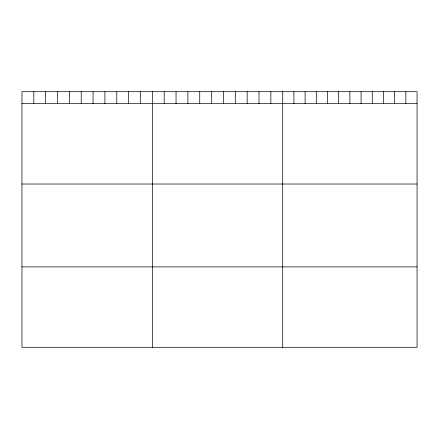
<?xml version="1.0" encoding="UTF-8"?>
<svg xmlns="http://www.w3.org/2000/svg" width="439" height="439" viewBox="0 0 439 439"><rect width="100%" height="100%" fill="white"/><g stroke="black" fill="none" stroke-linecap="round" stroke-linejoin="round"><path stroke-width="0.66" d="M417.05 103.604L417.05 347.298L21.95 347.298L21.95 91.702L417.05 91.702L417.05 103.604L21.95 103.604M21.95 184.023L417.05 184.023M21.95 266.879L417.05 266.879M405.856 91.702L405.856 103.604M394.661 91.702L394.661 103.604M383.466 91.702L383.466 103.604M372.272 91.702L372.272 103.604M361.077 91.702L361.077 103.604M349.883 91.702L349.883 103.604M338.688 91.702L338.688 103.604M327.494 91.702L327.494 103.604M316.299 91.702L316.299 103.604M305.105 91.702L305.105 103.604M293.911 91.702L293.911 103.604M282.716 91.702L282.716 347.298M270.863 91.702L270.863 103.604M259.01 91.702L259.01 103.604M247.157 91.702L247.157 103.604M235.304 91.702L235.304 103.604M223.451 91.702L223.451 103.604M211.598 91.702L211.598 103.604M199.745 91.702L199.745 103.604M187.892 91.702L187.892 103.604M176.039 91.702L176.039 103.604M164.186 91.702L164.186 103.604M152.333 91.702L152.333 347.298M140.48 91.702L140.48 103.604M128.627 91.702L128.627 103.604M116.774 91.702L116.774 103.604M104.921 91.702L104.921 103.604M93.068 91.702L93.068 103.604M81.215 91.702L81.215 103.604M69.362 91.702L69.362 103.604M57.509 91.702L57.509 103.604M45.656 91.702L45.656 103.604M33.803 91.702L33.803 103.604"/></g></svg>
